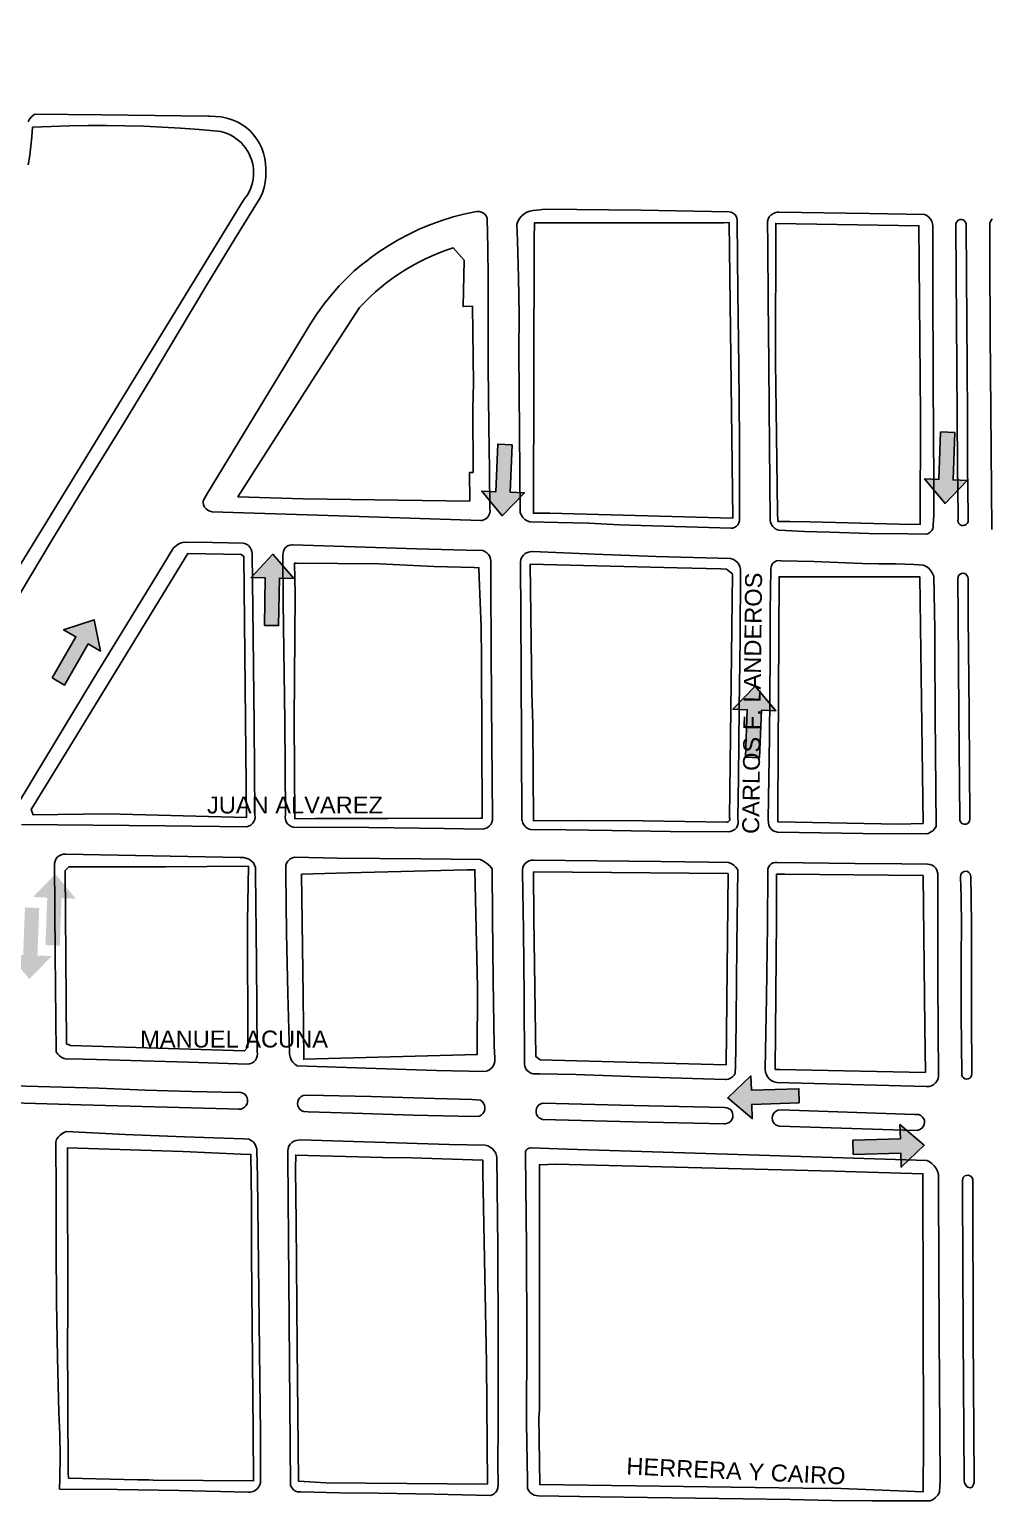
# Model space of a CAD drawing. Header units: metres. Extents: x 668617 to 675126, y 2286318 to 2293677.
# Drawn here: x 672476.4 to 672760.7, y 2292304.5 to 2292740.9 of the extents above; entities that cross this region are included whole.
import ezdxf

# ---------------------------------------------------------------- set-up
doc = ezdxf.new("R2010")
doc.units = ezdxf.units.M
doc.header["$MEASUREMENT"] = 0
for name, color, linetype in [('0_SENTIDO-VIAL', 30, 'Continuous'), ('DMTG-BANQUETA', 252, 'Continuous'), ('DMTG-CAMELLON', 252, 'Continuous'), ('DMTG-MANZANA', 253, 'Continuous'), ('DMTG-NOM-CALLES', 251, 'Continuous'), ('DMTG-TRAZA-BASE', 7, 'Continuous'), ('DMTG_SECCIONES_VIALES', 250, 'Continuous')]:
    doc.layers.add(name, color=color, linetype=linetype)
doc.styles.get("Standard").update_dxf_attribs({"font": 'arial.ttf'})

# ---------------------------------------------------------------- blocks, each defined once
blk = doc.blocks.new('traza_base_proyecto')
at = {"layer": '0_SENTIDO-VIAL'}
for points in [[(1193.07, -29.48), (1192.53, -43.52), (1196.74, -43.68), (1190.16, -50.46), (1184.11, -43.2), (1188.32, -43.36), (1188.86, -29.32)], [(1062.21, -33.09), (1061.67, -47.13), (1065.88, -47.29), (1059.29, -54.06), (1053.25, -46.8), (1057.46, -46.97), (1057.99, -32.93)], [(989.02, -86.48), (989.28, -72.44), (985.07, -72.36), (991.52, -65.45), (997.71, -72.59), (993.49, -72.51), (993.23, -86.56)], [(926.33, -102.02), (933.34, -89.86), (929.69, -87.75), (938.68, -84.82), (940.64, -94.07), (936.99, -91.96), (929.98, -104.13)], [(1131.17, -125.45), (1131.71, -111.41), (1127.5, -111.25), (1134.08, -104.48), (1140.13, -111.74), (1135.92, -111.57), (1135.38, -125.61)], [(924.34, -180.94), (924.87, -166.9), (920.66, -166.74), (927.25, -159.96), (933.3, -167.22), (929.09, -167.06), (928.55, -181.1)], [(922.49, -169.98), (921.96, -184.02), (926.17, -184.18), (919.58, -190.96), (913.53, -183.7), (917.75, -183.86), (918.28, -169.82)], [(1147.09, -227.58), (1133.05, -228), (1133.17, -232.22), (1125.96, -226.11), (1132.79, -219.58), (1132.92, -223.79), (1146.96, -223.37)], [(1162.92, -238.6), (1176.96, -238.18), (1176.83, -233.96), (1184.04, -240.07), (1177.21, -246.6), (1177.08, -242.39), (1163.04, -242.81)]]:
    blk.add_hatch(color=256, dxfattribs=at).paths.add_polyline_path(points)
for points in [[(1193.07, -29.48), (1192.53, -43.52), (1196.74, -43.68), (1190.16, -50.46), (1184.11, -43.2), (1188.32, -43.36), (1188.86, -29.32)], [(1062.21, -33.09), (1061.67, -47.13), (1065.88, -47.29), (1059.29, -54.06), (1053.25, -46.8), (1057.46, -46.97), (1057.99, -32.93)], [(989.02, -86.48), (989.28, -72.44), (985.07, -72.36), (991.52, -65.45), (997.71, -72.59), (993.49, -72.51), (993.23, -86.56)], [(926.33, -102.02), (933.34, -89.86), (929.69, -87.75), (938.68, -84.82), (940.64, -94.07), (936.99, -91.96), (929.98, -104.13)], [(1131.17, -125.45), (1131.71, -111.41), (1127.5, -111.25), (1134.08, -104.48), (1140.13, -111.74), (1135.92, -111.57), (1135.38, -125.61)], [(1147.09, -227.58), (1133.05, -228), (1133.17, -232.22), (1125.96, -226.11), (1132.79, -219.58), (1132.92, -223.79), (1146.96, -223.37)], [(1162.92, -238.6), (1176.96, -238.18), (1176.83, -233.96), (1184.04, -240.07), (1177.21, -246.6), (1177.08, -242.39), (1163.04, -242.81)]]:
    blk.add_lwpolyline(points, close=True, dxfattribs=at)
at = {"layer": 'DMTG-BANQUETA', "linetype": 'Continuous', "lineweight": 25}
for points in [[(919.24, 62.35, 0), (919.66, 63.13, 0), (920.22, 63.8, 0), (920.89, 64.39, 0), (921.15, 64.56, 0), (940.99, 64.38, 0), (972.3, 63.94, 0), (972.94, 63.97, 0), (974.62, 63.93, 0), (976.29, 63.74, 0), (977.94, 63.4, 0), (979.54, 62.9, 0), (980.97, 62.27, 0), (982.33, 61.51, 0), (983.61, 60.63, 0), (984.79, 59.61, 0), (985.84, 58.46, 0), (986.8, 57.23, 0), (987.62, 55.9, 0), (988.29, 54.48, 0), (988.81, 53.02, 0), (989.19, 51.51, 0), (989.4, 49.97, 0), (989.45, 48.4, 0), (989.48, 47.66, 0), (989.47, 46.06, 0), (989.29, 44.46, 0), (988.95, 42.88, 0), (988.46, 41.36, 0), (987.82, 39.89, 0), (980.3, 27.76, 0), (972.02, 14.14, 0), (963.87, 0.45, 0), (955.56, -13.42, 0), (947.15, -27.23, 0), (935.44, -46.18, 0), (926.12, -61.49, 0), (916.94, -76.89, 0)], [(1203.98, -58.14, 0), (1203.69, -22.95, 0), (1203.46, -0.47, 0), (1203.39, 22.01, 0), (1203.41, 32.4, 0), (1203.67, 33.07, 0), (1204.06, 33.68, 0)], [(914.9, -141.35, 0), (920.99, -131.22, 0), (938.47, -102.37, 0), (956.08, -73.62, 0), (962.19, -63.61, 0), (962.42, -63.36, 0), (963.16, -62.77, 0), (963.97, -62.31, 0), (964.85, -62, 0), (965.77, -61.84, 0), (973.67, -62, 0), (982.8, -62.2, 0), (983.14, -62.27, 0), (983.78, -62.52, 0), (984.35, -62.91, 0), (984.82, -63.42, 0), (985.16, -64.02, 0), (985.35, -64.69, 0), (985.38, -65.37, 0), (985.73, -89.77, 0), (986.02, -116.1, 0), (986.21, -142.43, 0), (986.26, -143.1, 0), (986.16, -143.79, 0), (985.9, -144.43, 0), (985.49, -145, 0), (984.99, -145.47, 0), (984.37, -145.81, 0), (983.7, -145.99, 0), (959.71, -145.75, 0), (917.29, -145.3, 0)]]:
    blk.add_polyline3d(points, dxfattribs=at)
for points in [[(1053.28, -55.44, 0), (1053.02, -55.46, 0), (1011.02, -54.08, 0), (973.6, -52.89, 0), (972.94, -52.75, 0), (972.32, -52.47, 0), (971.78, -52.03, 0), (971.35, -51.5, 0), (971.06, -50.87, 0), (970.94, -50.21, 0), (970.95, -49.65, 0), (972.23, -47.37, 0), (1002.72, 2.77, 0), (1004.63, 5.68, 0), (1006.7, 8.5, 0), (1008.85, 11.22, 0), (1011.15, 13.83, 0), (1013.56, 16.35, 0), (1015.58, 18.27, 0), (1017.71, 20.08, 0), (1019.94, 21.76, 0), (1020.03, 21.83, 0), (1022.86, 23.88, 0), (1025.76, 25.77, 0), (1028.75, 27.54, 0), (1031.83, 29.16, 0), (1034.98, 30.65, 0), (1038.19, 31.98, 0), (1041.45, 33.17, 0), (1044.77, 34.21, 0), (1047.98, 35.05, 0), (1051.24, 35.74, 0), (1051.84, 35.86, 0), (1052.51, 35.83, 0), (1053.17, 35.66, 0), (1053.76, 35.34, 0), (1054.26, 34.88, 0), (1054.66, 34.32, 0), (1054.88, 33.73, 0), (1055.1, 25.01, 0), (1055.19, 16.28, 0), (1055.12, 7.78, 0), (1055.17, -9.94, 0), (1055.33, -27.66, 0), (1055.51, -40.64, 0), (1055.62, -52, 0), (1055.7, -52.66, 0), (1055.62, -53.32, 0), (1055.38, -53.95, 0), (1055.01, -54.5, 0), (1054.51, -54.96, 0), (1053.92, -55.27, 0)], [(1127.37, -57.72, 0), (1126.98, -57.75, 0), (1113.67, -57.37, 0), (1100.33, -56.94, 0), (1093.92, -56.72, 0), (1084.87, -56.31, 0), (1075.78, -56.04, 0), (1067.44, -55.93, 0), (1066.69, -55.62, 0), (1066, -55.19, 0), (1065.42, -54.62, 0), (1064.96, -53.96, 0), (1064.64, -53.22, 0), (1064.59, -53.05, 0), (1064.37, -29.28, 0), (1064.26, -5.51, 0), (1064.27, 5.4, 0), (1064.1, 16.31, 0), (1063.78, 27.21, 0), (1063.58, 31.99, 0), (1063.92, 32.89, 0), (1064.41, 33.72, 0), (1065.02, 34.46, 0), (1065.76, 35.09, 0), (1066.58, 35.59, 0), (1067.49, 35.94, 0), (1068.44, 36.14, 0), (1070.45, 36.32, 0), (1071.77, 36.52, 0), (1100.41, 36.16, 0), (1126.34, 35.72, 0), (1126.97, 35.6, 0), (1127.55, 35.34, 0), (1128.03, 34.93, 0), (1128.42, 34.41, 0), (1128.67, 33.82, 0), (1128.75, 33.19, 0), (1128.74, 32.89, 0), (1128.91, 12, 0), (1129.22, -9.89, 0), (1129.38, -31.79, 0), (1129.4, -53.69, 0), (1129.39, -55.62, 0), (1129.23, -56.22, 0), (1128.94, -56.77, 0), (1128.49, -57.21, 0), (1127.96, -57.54, 0)], [(1185.23, -59.3, 0), (1184.62, -59.49, 0), (1179.13, -59.47, 0), (1167.63, -59.29, 0), (1156.13, -58.96, 0), (1148.64, -58.7, 0), (1141.16, -58.32, 0), (1141.07, -58.31, 0), (1140.4, -58.1, 0), (1139.79, -57.74, 0), (1139.26, -57.26, 0), (1138.86, -56.67, 0), (1138.6, -56, 0), (1138.5, -55.3, 0), (1138.16, -22.15, 0), (1138.06, -9.05, 0), (1137.89, 9.57, 0), (1137.79, 25.76, 0), (1137.74, 32.9, 0), (1137.91, 33.57, 0), (1138.23, 34.2, 0), (1138.69, 34.74, 0), (1139.25, 35.16, 0), (1139.89, 35.45, 0), (1140.58, 35.58, 0), (1141.07, 35.58, 0), (1167.78, 35.22, 0), (1184.1, 34.97, 0), (1184.78, 34.64, 0), (1185.39, 34.17, 0), (1185.88, 33.58, 0), (1186.24, 32.92, 0), (1186.45, 32.18, 0), (1186.51, 31.53, 0), (1186.56, 15.48, 0), (1186.66, -14.55, 0), (1186.82, -44.59, 0), (1186.82, -50.6, 0), (1186.86, -53.94, 0), (1186.69, -56.87, 0), (1186.69, -57.29, 0), (1186.52, -57.91, 0), (1186.21, -58.48, 0), (1185.77, -58.95, 0)], [(1034.03, -63.86, 0), (1052.34, -64.31, 0), (1052.84, -64.28, 0), (1053.54, -64.37, 0), (1054.2, -64.62, 0), (1054.79, -65.02, 0), (1055.28, -65.53, 0), (1055.63, -66.14, 0), (1055.84, -66.83, 0), (1055.9, -67.53, 0), (1055.92, -75.56, 0), (1056.1, -109.45, 0), (1056.4, -143.34, 0), (1056.4, -144.01, 0), (1056.23, -144.68, 0), (1055.92, -145.31, 0), (1055.46, -145.84, 0), (1054.9, -146.26, 0), (1054.26, -146.53, 0), (1053.58, -146.66, 0), (1042.19, -146.46, 0), (1019.84, -146.2, 0), (997.51, -146.09, 0), (996.9, -145.9, 0), (996.31, -145.55, 0), (995.81, -145.07, 0), (995.45, -144.49, 0), (995.23, -143.85, 0), (995.16, -143.17, 0), (995.26, -142.48, 0), (995.02, -114.74, 0), (994.6, -79.62, 0), (994.52, -65.69, 0), (994.53, -65.16, 0), (994.67, -64.51, 0), (994.97, -63.9, 0), (995.4, -63.39, 0), (995.94, -63, 0), (996.56, -62.75, 0), (997.23, -62.65, 0), (997.44, -62.66, 0), (1015.72, -63.31, 0)], [(1126.81, -147.37, 0), (1126.24, -147.45, 0), (1108.96, -147.34, 0), (1091.69, -147.11, 0), (1078.16, -146.9, 0), (1067.55, -146.83, 0), (1066.87, -146.53, 0), (1066.25, -146.09, 0), (1065.76, -145.53, 0), (1065.39, -144.87, 0), (1065.17, -144.16, 0), (1065.13, -143.91, 0), (1064.94, -100.06, 0), (1064.69, -67.72, 0), (1064.84, -67.01, 0), (1065.12, -66.34, 0), (1065.55, -65.75, 0), (1066.1, -65.28, 0), (1066.73, -64.93, 0), (1067.44, -64.73, 0), (1068.16, -64.67, 0), (1068.36, -64.69, 0), (1086.6, -65.46, 0), (1104.84, -66.1, 0), (1123.08, -66.59, 0), (1126.74, -66.67, 0), (1127.48, -66.89, 0), (1128.16, -67.27, 0), (1128.75, -67.77, 0), (1129.22, -68.37, 0), (1129.55, -69.08, 0), (1129.73, -69.83, 0), (1129.76, -70.08, 0), (1129.57, -90.51, 0), (1129.35, -110.93, 0), (1129.11, -131.36, 0), (1128.94, -143.62, 0), (1129.05, -144.29, 0), (1129.02, -144.98, 0), (1128.83, -145.64, 0), (1128.49, -146.25, 0), (1128.02, -146.75, 0), (1127.44, -147.12, 0)], [(1141.01, -67.32, 0), (1141.64, -67.37, 0), (1141.69, -67.37, 0), (1151.34, -67.62, 0), (1160.99, -67.98, 0), (1165.78, -68.2, 0), (1170.58, -68.26, 0), (1175.75, -68.29, 0), (1180.92, -68.47, 0), (1183.84, -68.65, 0), (1184.6, -69.06, 0), (1185.35, -69.62, 0), (1185.98, -70.31, 0), (1186.48, -71.1, 0), (1186.84, -71.96, 0), (1187.15, -87.72, 0), (1187.15, -93.18, 0), (1187.26, -113.09, 0), (1187.51, -145.92, 0), (1187.09, -146.59, 0), (1186.54, -147.17, 0), (1185.9, -147.62, 0), (1185.17, -147.94, 0), (1184.66, -148.07, 0), (1165.85, -147.93, 0), (1147.02, -147.69, 0), (1140.64, -147.58, 0), (1139.97, -147.42, 0), (1139.35, -147.14, 0), (1138.81, -146.7, 0), (1138.39, -146.16, 0), (1138.11, -145.54, 0), (1137.97, -144.86, 0), (1137.94, -143.7, 0), (1137.94, -143.69, 0), (1138.25, -119.51, 0), (1138.45, -95.33, 0), (1138.53, -82.34, 0), (1138.65, -69.79, 0), (1138.73, -69.18, 0), (1138.97, -68.58, 0), (1139.32, -68.08, 0), (1139.82, -67.68, 0), (1140.39, -67.42, 0)], [(986.7, -214.37, 0), (986.36, -214.96, 0), (985.88, -215.45, 0), (985.31, -215.82, 0), (984.67, -216.04, 0), (983.99, -216.11, 0), (966.57, -215.56, 0), (939.42, -214.76, 0), (931.32, -214.59, 0), (930.69, -214.6, 0), (929.9, -214.44, 0), (929.19, -214.12, 0), (928.5, -213.69, 0), (927.95, -213.12, 0), (927.52, -212.46, 0), (927.19, -183.57, 0), (927.02, -156.86, 0), (927.15, -156.18, 0), (927.42, -155.55, 0), (927.83, -155, 0), (928.35, -154.55, 0), (928.97, -154.24, 0), (929.64, -154.07, 0), (930.31, -154.07, 0), (956.07, -154.61, 0), (981.84, -155.02, 0), (982.86, -155.1, 0), (983.92, -155.34, 0), (984.62, -155.64, 0), (985.24, -156.1, 0), (985.77, -156.66, 0), (986.15, -157.32, 0), (986.39, -158.03, 0), (986.4, -159.66, 0), (986.66, -186.08, 0), (986.86, -212.48, 0), (986.94, -213.03, 0), (986.9, -213.72, 0)], [(1054.92, -218.09, 0), (1054.21, -218.28, 0), (1039.92, -217.96, 0), (1022.1, -217.43, 0), (998.74, -216.66, 0), (998.05, -216.15, 0), (997.44, -215.52, 0), (996.97, -214.8, 0), (996.63, -213.99, 0), (996.45, -213.15, 0), (996.44, -213.01, 0), (995.94, -195.21, 0), (995.57, -177.41, 0), (995.36, -159.6, 0), (995.34, -158.11, 0), (995.4, -157.42, 0), (995.6, -156.76, 0), (995.96, -156.16, 0), (996.44, -155.66, 0), (997.03, -155.29, 0), (997.69, -155.04, 0), (997.89, -155, 0), (1010.49, -155.28, 0), (1023.09, -155.37, 0), (1035.48, -155.44, 0), (1052.83, -155.64, 0), (1053.81, -156.16, 0), (1054.75, -156.8, 0), (1055.62, -157.55, 0), (1056.37, -158.39, 0), (1056.39, -172.82, 0), (1056.58, -191.44, 0), (1056.94, -210.66, 0), (1057.08, -214.34, 0), (1057.11, -214.58, 0), (1057.11, -215.33, 0), (1056.94, -216.05, 0), (1056.62, -216.71, 0), (1056.15, -217.29, 0), (1055.57, -217.76, 0)], [(1125.47, -220.66, 0), (1125.3, -220.66, 0), (1102.51, -219.97, 0), (1091.8, -219.54, 0), (1081.09, -219.21, 0), (1070.36, -219, 0), (1068.41, -218.97, 0), (1067.74, -218.77, 0), (1067.12, -218.41, 0), (1066.6, -217.94, 0), (1066.21, -217.34, 0), (1065.96, -216.69, 0), (1065.88, -216.25, 0), (1065.79, -196.37, 0), (1065.58, -176.5, 0), (1065.3, -159.4, 0), (1065.27, -158.7, 0), (1065.4, -158.01, 0), (1065.69, -157.37, 0), (1066.09, -156.8, 0), (1066.64, -156.35, 0), (1067.25, -156.03, 0), (1067.94, -155.84, 0), (1068.64, -155.84, 0), (1068.65, -155.84, 0), (1106.22, -156.28, 0), (1120.48, -156.44, 0), (1126.13, -156.51, 0), (1126.96, -156.84, 0), (1127.72, -157.32, 0), (1128.27, -157.8, 0), (1128.71, -158.37, 0), (1128.91, -158.79, 0), (1128.6, -180.84, 0), (1128.45, -202.89, 0), (1128.35, -211.34, 0), (1128.2, -216.74, 0), (1128.14, -218.77, 0), (1127.82, -219.37, 0), (1127.36, -219.9, 0), (1126.8, -220.3, 0), (1126.16, -220.56, 0)], [(1185.47, -222.7, 0), (1184.73, -222.76, 0), (1184.55, -222.75, 0), (1140.46, -221.55, 0), (1139.69, -221.36, 0), (1138.97, -221.01, 0), (1138.33, -220.53, 0), (1137.8, -219.93, 0), (1137.4, -219.24, 0), (1137.13, -218.48, 0), (1137.04, -217.69, 0), (1137.04, -217.54, 0), (1137.42, -196.28, 0), (1137.67, -175.01, 0), (1137.76, -159.1, 0), (1137.8, -158.48, 0), (1138.01, -157.87, 0), (1138.35, -157.36, 0), (1138.81, -156.94, 0), (1139.38, -156.65, 0), (1139.99, -156.51, 0), (1140.52, -156.52, 0), (1163.5, -156.84, 0), (1177.35, -156.96, 0), (1184.94, -156.99, 0), (1185.64, -157.08, 0), (1186.31, -157.34, 0), (1186.9, -157.73, 0), (1187.39, -158.24, 0), (1187.75, -158.85, 0), (1187.97, -159.53, 0), (1188.01, -159.78, 0), (1188, -162.04, 0), (1188.06, -191.57, 0), (1188.25, -219.62, 0), (1188.11, -220.36, 0), (1187.81, -221.02, 0), (1187.38, -221.62, 0), (1186.82, -222.12, 0), (1186.19, -222.49, 0)], [(984.96, -342.55, 0), (984.23, -342.55, 0), (984.11, -342.54, 0), (963.84, -342.07, 0), (945.56, -341.78, 0), (928.49, -341.65, 0), (928.56, -338.45, 0), (928.63, -331.97, 0), (928.54, -325.5, 0), (928.31, -319.02, 0), (927.9, -302.75, 0), (927.62, -286.47, 0), (927.48, -270.19, 0), (927.48, -253.91, 0), (927.37, -239.21, 0), (927.64, -238.43, 0), (928.08, -237.71, 0), (928.63, -237.07, 0), (929.3, -236.56, 0), (930.05, -236.18, 0), (930.45, -236.04, 0), (947.92, -236.92, 0), (965.39, -237.62, 0), (982.88, -238.17, 0), (984.38, -238.3, 0), (985.07, -238.64, 0), (985.67, -239.11, 0), (986.17, -239.7, 0), (986.54, -240.37, 0), (986.75, -241.12, 0), (986.8, -241.55, 0), (986.96, -249.57, 0), (987.72, -309.37, 0), (987.87, -324.98, 0), (987.89, -338.95, 0), (987.87, -339.68, 0), (987.69, -340.4, 0), (987.36, -341.05, 0), (986.9, -341.61, 0), (986.33, -342.06, 0), (985.67, -342.37, 0)], [(1056.39, -343.36, 0), (1055.75, -343.57, 0), (1039.19, -343.16, 0), (1022.6, -342.89, 0), (1011.19, -342.77, 0), (999.79, -342.51, 0), (998.8, -342.48, 0), (998.18, -342.26, 0), (997.63, -341.9, 0), (997.19, -341.42, 0), (996.85, -340.85, 0), (996.77, -340.6, 0), (996.32, -292.04, 0), (995.98, -243.46, 0), (995.98, -241.71, 0), (996.06, -241.01, 0), (996.27, -240.35, 0), (996.64, -239.76, 0), (997.13, -239.26, 0), (997.73, -238.89, 0), (998.39, -238.66, 0), (999.74, -238.5, 0), (1021.71, -239.2, 0), (1043.66, -239.81, 0), (1054.23, -240.08, 0), (1055.02, -240.28, 0), (1055.76, -240.62, 0), (1056.42, -241.11, 0), (1056.94, -241.71, 0), (1057.37, -242.42, 0), (1057.64, -243.19, 0), (1057.73, -243.69, 0), (1058.02, -270.27, 0), (1058.14, -296.85, 0), (1058.1, -323.44, 0), (1058.05, -333.75, 0), (1058.08, -340.66, 0), (1058.02, -341.33, 0), (1057.8, -341.97, 0), (1057.46, -342.54, 0), (1056.98, -343.02, 0)], [(1185.76, -345.16, 0), (1180.61, -345.18, 0), (1168.58, -345.16, 0), (1156.56, -345.01, 0), (1144.54, -344.77, 0), (1088.19, -344.01, 0), (1069.98, -343.64, 0), (1069.38, -343.61, 0), (1068.7, -343.43, 0), (1068.06, -343.11, 0), (1067.52, -342.65, 0), (1067.1, -342.08, 0), (1066.82, -341.43, 0), (1066.79, -339.18, 0), (1066.5, -322.22, 0), (1066.56, -296.84, 0), (1066.44, -270.21, 0), (1066.14, -242.87, 0), (1066.14, -242.37, 0), (1066.22, -241.87, 0), (1066.45, -241.47, 0), (1066.8, -241.12, 0), (1067.24, -240.93, 0), (1067.73, -240.87, 0), (1067.94, -240.87, 0), (1078.42, -241.23, 0), (1106.85, -242.15, 0), (1135.28, -243.03, 0), (1184.74, -244.55, 0), (1185.45, -244.9, 0), (1186.24, -245.46, 0), (1186.94, -246.12, 0), (1187.51, -246.91, 0), (1187.94, -247.78, 0), (1188.22, -248.71, 0), (1188.21, -250.74, 0), (1188.22, -253.21, 0), (1188.4, -296.14, 0), (1188.7, -339.07, 0), (1188.57, -342.69, 0), (1188.04, -343.48, 0), (1187.38, -344.16, 0), (1186.61, -344.73, 0)]]:
    blk.add_polyline3d(points, close=True, dxfattribs=at)
at = {"layer": 'DMTG-CAMELLON', "linetype": 'Continuous', "lineweight": 25}
for points in [[(1196.03, -56.89, 0), (1195.56, -56.98, 0), (1195.06, -56.94, 0), (1194.62, -56.72, 0), (1194.26, -56.37, 0), (1194.04, -55.94, 0), (1193.95, -55.53, 0), (1194, -55.17, 0), (1194.02, -54.01, 0), (1193.83, -39.37, 0), (1193.79, -24.68, 0), (1193.69, -10.08, 0), (1193.59, 3.45, 0), (1193.48, 16.99, 0), (1193.38, 32.17, 0), (1193.46, 32.46, 0), (1193.7, 32.89, 0), (1194.08, 33.21, 0), (1194.53, 33.41, 0), (1195.02, 33.44, 0), (1195.51, 33.31, 0), (1195.91, 33.04, 0), (1196.22, 32.65, 0), (1196.38, 32.19, 0), (1196.48, 17.01, 0), (1196.6, 3.48, 0), (1196.69, -10.06, 0), (1196.79, -24.68, 0), (1196.82, -39.34, 0), (1197.03, -54.01, 0), (1197.01, -55.35, 0), (1196.96, -55.82, 0), (1196.77, -56.27, 0), (1196.44, -56.64, 0)], [(1196.38, -145.2, 0), (1195.9, -145.25, 0), (1195.42, -145.12, 0), (1195, -144.87, 0), (1194.69, -144.49, 0), (1194.53, -144.03, 0), (1194.5, -143.79, 0), (1194.28, -112.39, 0), (1194.01, -83.8, 0), (1193.95, -72.74, 0), (1193.94, -72.6, 0), (1194.01, -72.12, 0), (1194.23, -71.68, 0), (1194.59, -71.34, 0), (1195.04, -71.12, 0), (1195.52, -71.07, 0), (1196, -71.17, 0), (1196.42, -71.42, 0), (1196.74, -71.79, 0), (1196.94, -72.24, 0), (1196.96, -72.73, 0), (1197.02, -83.78, 0), (1197.28, -112.37, 0), (1197.51, -143.77, 0), (1197.42, -144.25, 0), (1197.19, -144.68, 0), (1196.82, -145.01, 0)], [(1197.01, -220.48, 0), (1196.53, -220.54, 0), (1196.05, -220.44, 0), (1195.63, -220.19, 0), (1195.31, -219.82, 0), (1195.13, -219.37, 0), (1195.08, -219.02, 0), (1194.94, -201.53, 0), (1194.94, -184.02, 0), (1194.98, -175.41, 0), (1194.9, -166.8, 0), (1194.73, -160.87, 0), (1194.72, -160.64, 0), (1194.8, -160.16, 0), (1195.02, -159.72, 0), (1195.38, -159.37, 0), (1195.82, -159.16, 0), (1196.32, -159.11, 0), (1196.8, -159.21, 0), (1197.22, -159.46, 0), (1197.54, -159.84, 0), (1197.72, -160.3, 0), (1197.75, -160.79, 0), (1197.9, -166.75, 0), (1197.99, -175.4, 0), (1197.94, -184.04, 0), (1197.94, -201.52, 0), (1198.09, -219.01, 0), (1198.02, -219.49, 0), (1197.8, -219.93, 0), (1197.45, -220.27, 0)], [(1052.56, -231.51, 0), (1050.7, -231.6, 0), (1032.95, -231.18, 0), (1015.2, -230.64, 0), (1001.92, -230.17, 0), (1000.66, -230.15, 0), (1000.07, -229.9, 0), (999.58, -229.52, 0), (999.19, -229.03, 0), (998.94, -228.44, 0), (998.83, -227.81, 0), (998.89, -227.19, 0), (999.1, -226.59, 0), (999.46, -226.07, 0), (999.94, -225.66, 0), (1000.5, -225.37, 0), (1001.75, -225.27, 0), (1020.6, -225.69, 0), (1039.44, -226.24, 0), (1050.36, -226.61, 0), (1052.87, -226.73, 0), (1053.4, -227.12, 0), (1053.8, -227.65, 0), (1054.07, -228.24, 0), (1054.19, -228.89, 0), (1054.14, -229.54, 0), (1053.94, -230.16, 0), (1053.6, -230.73, 0), (1053.13, -231.18, 0)], [(1125.23, -233.72, 0), (1124.92, -233.72, 0), (1098.04, -233.16, 0), (1071.16, -232.44, 0), (1070.78, -232.31, 0), (1070.24, -232, 0), (1069.8, -231.55, 0), (1069.48, -231.01, 0), (1069.3, -230.41, 0), (1069.29, -229.78, 0), (1069.44, -229.18, 0), (1069.73, -228.62, 0), (1070.15, -228.16, 0), (1070.7, -227.82, 0), (1071.29, -227.62, 0), (1098.15, -228.34, 0), (1125.03, -228.91, 0), (1125.64, -228.98, 0), (1126.21, -229.2, 0), (1126.72, -229.56, 0), (1127.12, -230.03, 0), (1127.38, -230.61, 0), (1127.48, -231.21, 0), (1127.44, -231.83, 0), (1127.23, -232.41, 0), (1126.88, -232.92, 0), (1126.4, -233.33, 0), (1125.84, -233.6, 0)], [(1182.21, -235.6, 0), (1180.97, -235.76, 0), (1141.24, -234.43, 0), (1140.84, -234.36, 0), (1140.27, -234.12, 0), (1139.78, -233.74, 0), (1139.4, -233.25, 0), (1139.15, -232.68, 0), (1139.08, -232.06, 0), (1139.15, -231.45, 0), (1139.38, -230.87, 0), (1139.74, -230.37, 0), (1140.22, -229.98, 0), (1140.79, -229.73, 0), (1141.4, -229.62, 0), (1181.13, -230.95, 0), (1182.41, -231.04, 0), (1182.97, -231.28, 0), (1183.44, -231.65, 0), (1183.82, -232.14, 0), (1184.05, -232.71, 0), (1184.13, -233.3, 0), (1184.04, -233.92, 0), (1183.81, -234.48, 0), (1183.44, -234.96, 0), (1182.94, -235.34, 0), (1182.38, -235.56, 0)], [(1198.13, -341.11, 0), (1197.72, -341.26, 0), (1197.28, -341.25, 0), (1196.87, -341.08, 0), (1196.54, -340.78, 0), (1196.16, -340.33, 0), (1195.9, -339.79, 0), (1195.8, -339.2, 0), (1195.8, -339.03, 0), (1195.51, -296.1, 0), (1195.33, -253.18, 0), (1195.32, -250.7, 0), (1195.3, -250.37, 0), (1195.41, -249.89, 0), (1195.66, -249.47, 0), (1196.03, -249.15, 0), (1196.48, -248.97, 0), (1196.99, -248.94, 0), (1197.46, -249.07, 0), (1197.87, -249.34, 0), (1198.17, -249.73, 0), (1198.33, -250.2, 0), (1198.33, -250.69, 0), (1198.34, -253.17, 0), (1198.51, -296.08, 0), (1198.81, -339.01, 0), (1198.73, -339.76, 0), (1198.49, -340.47, 0)]]:
    blk.add_polyline3d(points, close=True, dxfattribs=at)
blk.add_polyline3d([(914.78, -222.53, 0), (936.61, -223.07, 0), (940.13, -223.24, 0), (953.78, -223.81, 0), (967.45, -224.22, 0), (981.12, -224.48, 0), (981.47, -224.43, 0), (982.1, -224.48, 0), (982.7, -224.68, 0), (983.22, -225.02, 0), (983.65, -225.49, 0), (983.94, -226.04, 0), (984.08, -226.65, 0), (984.06, -227.28, 0), (983.89, -227.89, 0), (983.57, -228.44, 0), (983.13, -228.87, 0), (982.58, -229.2, 0), (981.98, -229.37, 0), (981.34, -229.37, 0), (978.31, -229.3, 0), (956.59, -228.71, 0), (934.88, -228.16, 0), (914.73, -227.56, 0)], dxfattribs=at)
at = {"layer": 'DMTG-MANZANA', "color": 8, "linetype": 'Continuous', "lineweight": 25}
blk.add_line((930.89, -296.45), (930.94, -291.63), dxfattribs=at)
at = {"layer": 'DMTG-MANZANA', "linetype": 'Continuous', "lineweight": 25}
for points in [[(919.24, 49.6, 0), (919.67, 52.35, 0), (920.04, 55.12, 0), (920.32, 57.9, 0), (920.53, 60.69, 0), (925.99, 60.94, 0), (931.46, 61.12, 0), (936.94, 61.21, 0), (942.41, 61.22, 0), (947.88, 61.15, 0), (953.35, 61, 0), (958.82, 60.77, 0), (964.28, 60.46, 0), (969.74, 60.07, 0), (975.19, 59.59, 0), (976.16, 59.41, 0), (977.11, 59.16, 0), (978.03, 58.83, 0), (978.93, 58.43, 0), (979.79, 57.95, 0), (980.62, 57.41, 0), (981.4, 56.81, 0), (982.12, 56.15, 0), (982.8, 55.43, 0), (983.41, 54.67, 0), (983.96, 53.85, 0), (984.45, 53, 0), (984.87, 52.1, 0), (985.21, 51.18, 0), (985.48, 50.24, 0), (985.68, 49.27, 0), (985.8, 48.3, 0), (985.84, 47.31, 0), (985.8, 46.33, 0), (985.69, 45.35, 0), (985.5, 44.39, 0), (985.23, 43.44, 0), (984.89, 42.52, 0), (984.48, 41.63, 0), (984, 40.77, 0), (983.45, 39.95, 0), (982.84, 39.18, 0), (970.72, 19.39, 0), (923.99, -57.03, 0), (913.09, -74.7, 0)], [(919.24, 49.6, 0), (919.67, 52.35, 0), (920.04, 55.12, 0), (920.32, 57.9, 0), (920.53, 60.69, 0), (925.99, 60.94, 0), (931.46, 61.12, 0), (936.94, 61.21, 0), (942.41, 61.22, 0), (947.88, 61.15, 0), (953.35, 61, 0), (958.82, 60.77, 0), (964.28, 60.46, 0), (969.74, 60.07, 0), (975.19, 59.59, 0), (976.16, 59.41, 0), (977.11, 59.16, 0), (978.03, 58.83, 0), (978.93, 58.43, 0), (979.79, 57.95, 0), (980.62, 57.41, 0), (981.4, 56.81, 0), (982.12, 56.15, 0), (982.8, 55.43, 0), (983.41, 54.67, 0), (983.96, 53.85, 0), (984.45, 53, 0), (984.87, 52.1, 0), (985.21, 51.18, 0), (985.48, 50.24, 0), (985.68, 49.27, 0), (985.8, 48.3, 0), (985.84, 47.31, 0), (985.8, 46.33, 0), (985.69, 45.35, 0), (985.5, 44.39, 0), (985.23, 43.44, 0), (984.89, 42.52, 0), (984.48, 41.63, 0), (984, 40.77, 0), (983.45, 39.95, 0), (982.84, 39.18, 0), (970.72, 19.39, 0), (923.99, -57.03, 0), (913.09, -74.7, 0)], [(1075.22, -245.7, 0), (1070.29, -245.82, 0), (1070.29, -318.21, 0), (1070.15, -320.38, 0)], [(1155.15, -341.48, 0), (1157, -341.41, 0), (1183.67, -342.45, 0), (1183.83, -327.71, 0), (1183.63, -248.48, 0), (1157.48, -247.76, 0)], [(954.86, -338.9, 0), (951.65, -338.9, 0), (931.13, -338.43, 0), (931.08, -336.83, 0)]]:
    blk.add_polyline3d(points, dxfattribs=at)
for points in [[(1126.41, 32.53, 0), (1127.42, -54.81, 0), (1073.33, -53.33, 0), (1068.53, -53.33, 0), (1068.72, 27.67, 0), (1068.8, 32.43, 0), (1124.68, 32.46, 0)], [(1126.41, 32.53, 0), (1127.42, -54.81, 0), (1073.33, -53.33, 0), (1068.53, -53.33, 0), (1068.72, 27.67, 0), (1068.8, 32.43, 0), (1124.68, 32.46, 0)], [(1182.48, 20.57, 0), (1182.9, -24.45, 0), (1182.84, -56.66, 0), (1176.62, -56.54, 0), (1150.25, -55.85, 0), (1144.3, -55.75, 0), (1140.77, -55.76, 0), (1140.67, -52.99, 0), (1140.31, -30.41, 0), (1140.31, -30.01, 0), (1140.03, -8.71, 0), (1140.13, 32.28, 0), (1182.45, 31.59, 0)], [(1182.48, 20.57, 0), (1182.9, -24.45, 0), (1182.84, -56.66, 0), (1176.62, -56.54, 0), (1150.25, -55.85, 0), (1144.3, -55.75, 0), (1140.77, -55.76, 0), (1140.67, -52.99, 0), (1140.31, -30.41, 0), (1140.31, -30.01, 0), (1140.03, -8.71, 0), (1140.13, 32.28, 0), (1182.45, 31.59, 0)], [(1017.16, 7.45, 0), (1004.01, -12.71, 0), (981.2, -48.46, 0), (1000.52, -49.06, 0), (1049.7, -49.77, 0), (1049.6, -41.31, 0), (1050.68, -41.26, 0), (1050.65, -22.43, 0), (1050.85, -15.05, 0), (1050.48, 7.82, 0), (1047.76, 7.73, 0), (1048.08, 21.41, 0), (1044.83, 25.08, 0), (1042.74, 24.37, 0), (1040.67, 23.59, 0), (1038.62, 22.74, 0), (1036.61, 21.82, 0), (1034.64, 20.83, 0), (1032.69, 19.77, 0), (1030.79, 18.65, 0), (1028.92, 17.46, 0), (1027.1, 16.21, 0), (1025.32, 14.89, 0), (1023.59, 13.52, 0), (1021.9, 12.08, 0), (1020.27, 10.59, 0), (1018.69, 9.05, 0)], [(1017.16, 7.45, 0), (1004.01, -12.71, 0), (981.2, -48.46, 0), (1000.52, -49.06, 0), (1049.7, -49.77, 0), (1049.6, -41.31, 0), (1050.68, -41.26, 0), (1050.65, -22.43, 0), (1050.85, -15.05, 0), (1050.48, 7.82, 0), (1047.76, 7.73, 0), (1048.08, 21.41, 0), (1044.83, 25.08, 0), (1042.74, 24.37, 0), (1040.67, 23.59, 0), (1038.62, 22.74, 0), (1036.61, 21.82, 0), (1034.64, 20.83, 0), (1032.69, 19.77, 0), (1030.79, 18.65, 0), (1028.92, 17.46, 0), (1027.1, 16.21, 0), (1025.32, 14.89, 0), (1023.59, 13.52, 0), (1021.9, 12.08, 0), (1020.27, 10.59, 0), (1018.69, 9.05, 0)], [(982.16, -65.54, 0), (982.99, -66.08, 0), (983.69, -143.26, 0), (942.67, -142.17, 0), (920.66, -142.41, 0), (920.06, -140.84, 0), (930.42, -124.07, 0), (966.45, -65.25, 0)], [(982.16, -65.54, 0), (982.99, -66.08, 0), (983.69, -143.26, 0), (942.67, -142.17, 0), (920.66, -142.41, 0), (920.06, -140.84, 0), (930.42, -124.07, 0), (966.45, -65.25, 0)], [(1052.9, -143.46, 0), (1025.36, -143.57, 0), (1004.07, -143.5, 0), (998.04, -143.63, 0), (997.87, -114.54, 0), (998.1, -77.28, 0), (997.97, -68.08, 0), (998.54, -68.05, 0), (1022.9, -68.34, 0), (1039.15, -69.12, 0), (1051.01, -69.42, 0), (1052.43, -69.46, 0), (1052.48, -72.36, 0), (1053.12, -86.9, 0), (1053.19, -96.45, 0), (1053.34, -143.44, 0)], [(1052.9, -143.46, 0), (1025.36, -143.57, 0), (1004.07, -143.5, 0), (998.04, -143.63, 0), (997.87, -114.54, 0), (998.1, -77.28, 0), (997.97, -68.08, 0), (998.54, -68.05, 0), (1022.9, -68.34, 0), (1039.15, -69.12, 0), (1051.01, -69.42, 0), (1052.43, -69.46, 0), (1052.48, -72.36, 0), (1053.12, -86.9, 0), (1053.19, -96.45, 0), (1053.34, -143.44, 0)], [(1127.39, -71.24, 0), (1126.49, -143.38, 0), (1126.54, -143.63, 0), (1126.52, -143.9, 0), (1126.42, -144.14, 0), (1126.26, -144.35, 0), (1126.05, -144.51, 0), (1125.8, -144.6, 0), (1125.54, -144.62, 0), (1100.97, -144.18, 0), (1083.29, -144.08, 0), (1068.52, -144.18, 0), (1068.39, -115.74, 0), (1068.1, -106.31, 0), (1067.68, -75.88, 0), (1067.6, -68.35, 0), (1111.05, -69.5, 0), (1123.92, -69.8, 0), (1125.57, -69.87, 0)], [(1127.39, -71.24, 0), (1126.49, -143.38, 0), (1126.54, -143.63, 0), (1126.52, -143.9, 0), (1126.42, -144.14, 0), (1126.26, -144.35, 0), (1126.05, -144.51, 0), (1125.8, -144.6, 0), (1125.54, -144.62, 0), (1100.97, -144.18, 0), (1083.29, -144.08, 0), (1068.52, -144.18, 0), (1068.39, -115.74, 0), (1068.1, -106.31, 0), (1067.68, -75.88, 0), (1067.6, -68.35, 0), (1111.05, -69.5, 0), (1123.92, -69.8, 0), (1125.57, -69.87, 0)], [(1142.99, -72.17, 0), (1182.42, -72.1, 0), (1182.7, -72.12, 0), (1183.67, -144.98, 0), (1176.55, -145.18, 0), (1140.79, -144.54, 0), (1140.73, -140.94, 0), (1141.14, -72.11, 0)], [(1142.99, -72.17, 0), (1182.42, -72.1, 0), (1182.7, -72.12, 0), (1183.67, -144.98, 0), (1176.55, -145.18, 0), (1140.79, -144.54, 0), (1140.73, -140.94, 0), (1141.14, -72.11, 0)], [(984.01, -174.51, 0), (984.17, -211.11, 0), (983.16, -212.19, 0), (931.74, -210.62, 0), (930.56, -210.13, 0), (930.18, -158.9, 0), (931.28, -157.82, 0), (947.12, -157.83, 0), (959.8, -157.77, 0), (984.28, -157.65, 0), (984.03, -173.92, 0)], [(984.01, -174.51, 0), (984.17, -211.11, 0), (983.16, -212.19, 0), (931.74, -210.62, 0), (930.56, -210.13, 0), (930.18, -158.9, 0), (931.28, -157.82, 0), (947.12, -157.83, 0), (959.8, -157.77, 0), (984.28, -157.65, 0), (984.03, -173.92, 0)], [(1000.02, -159.98, 0), (1013.8, -159.57, 0), (1048.93, -158.72, 0), (1051.24, -158.7, 0), (1051.97, -193.43, 0), (1051.93, -213.31, 0), (1000.66, -214.69, 0), (1000.53, -195.78, 0)], [(1000.02, -159.98, 0), (1013.8, -159.57, 0), (1048.93, -158.72, 0), (1051.24, -158.7, 0), (1051.97, -193.43, 0), (1051.93, -213.31, 0), (1000.66, -214.69, 0), (1000.53, -195.78, 0)], [(1126.06, -159.75, 0), (1125.47, -216.29, 0), (1103.3, -215.77, 0), (1070.51, -214.8, 0), (1069.27, -213.87, 0), (1068.68, -172.96, 0), (1068.55, -159.33, 0)], [(1126.06, -159.75, 0), (1125.47, -216.29, 0), (1103.3, -215.77, 0), (1070.51, -214.8, 0), (1069.27, -213.87, 0), (1068.68, -172.96, 0), (1068.55, -159.33, 0)], [(1183.66, -160.38, 0), (1184.17, -204.99, 0), (1184.37, -218.55, 0), (1141.26, -217.7, 0), (1139.94, -217.69, 0), (1140.33, -173.34, 0), (1140.35, -160.02, 0), (1142.77, -159.96, 0)], [(1183.66, -160.38, 0), (1184.17, -204.99, 0), (1184.37, -218.55, 0), (1141.26, -217.7, 0), (1139.94, -217.69, 0), (1140.33, -173.34, 0), (1140.35, -160.02, 0), (1142.77, -159.96, 0)], [(930.94, -291.63, 0), (930.86, -240.88, 0), (964.89, -241.97, 0), (982.11, -242.73, 0), (985.05, -242.78, 0), (985.19, -256.75, 0), (985.17, -272.5, 0), (985.73, -324.57, 0), (985.84, -339.21, 0), (956.2, -339, 0), (954.86, -338.9, 0), (951.65, -338.9, 0), (931.13, -338.43, 0), (931.08, -336.83, 0), (930.89, -296.45, 0)], [(930.94, -291.63, 0), (930.86, -240.88, 0), (964.89, -241.97, 0), (982.11, -242.73, 0), (985.05, -242.78, 0), (985.19, -256.75, 0), (985.17, -272.5, 0), (985.73, -324.57, 0), (985.84, -339.21, 0), (956.2, -339, 0), (954.86, -338.9, 0), (951.65, -338.9, 0), (931.13, -338.43, 0), (931.08, -336.83, 0), (930.89, -296.45, 0)], [(1053.55, -247.07, 0), (1053.57, -248.03, 0), (1054.67, -304.48, 0), (1054.94, -340.18, 0), (1007.25, -339.79, 0), (999.11, -339.36, 0), (998.7, -299.57, 0), (998.46, -262.89, 0), (998.23, -247.06, 0), (998.31, -243.01, 0), (1023.96, -243.67, 0), (1032.53, -243.81, 0), (1053.56, -244.51, 0)], [(1053.55, -247.07, 0), (1053.57, -248.03, 0), (1054.67, -304.48, 0), (1054.94, -340.18, 0), (1007.25, -339.79, 0), (999.11, -339.36, 0), (998.7, -299.57, 0), (998.46, -262.89, 0), (998.23, -247.06, 0), (998.31, -243.01, 0), (1023.96, -243.67, 0), (1032.53, -243.81, 0), (1053.56, -244.51, 0)], [(1070.15, -320.38, 0), (1070.41, -340.36, 0), (1155.24, -341.48, 0), (1157, -341.41, 0), (1183.67, -342.45, 0), (1183.83, -327.71, 0), (1183.63, -248.48, 0), (1157.48, -247.76, 0), (1075.12, -245.7, 0), (1070.29, -245.82, 0), (1070.29, -318.21, 0)], [(1070.15, -320.38, 0), (1070.41, -340.36, 0), (1155.24, -341.48, 0), (1157, -341.41, 0), (1183.67, -342.45, 0), (1183.83, -327.71, 0), (1183.63, -248.48, 0), (1157.48, -247.76, 0), (1075.12, -245.7, 0), (1070.29, -245.82, 0), (1070.29, -318.21, 0)]]:
    blk.add_polyline3d(points, close=True, dxfattribs=at)
at = {"layer": 'DMTG-NOM-CALLES'}
for s, rotation, p in [('CARLOS F. LANDEROS', 89.345, (1135.22, -148.13)), ('HERRERA Y CAIRO', 357.337, (1095.9, -337.32))]:
    blk.add_text(s, height=5, rotation=rotation, dxfattribs=at).set_placement(p)
for s, p in [('JUAN ALVAREZ', (972.06, -142.04)), ('MANUEL ACUNA', (952.33, -211.2))]:
    blk.add_text(s, height=5, dxfattribs=at).set_placement(p)

msp = doc.modelspace()

# ---------------------------------------------------------------- linework, layer by layer
at = {"layer": 'DMTG_SECCIONES_VIALES', "color": 6}
msp.add_circle((673067.74788, 2291619.20218), 2058.07959, dxfattribs=at)

# ---------------------------------------------------------------- block references
at = {"layer": 'DMTG-TRAZA-BASE'}
msp.add_blockref('traza_base_proyecto', (671556.78644, 2292651.27973), dxfattribs=at)

doc.saveas('drawing.dxf')
